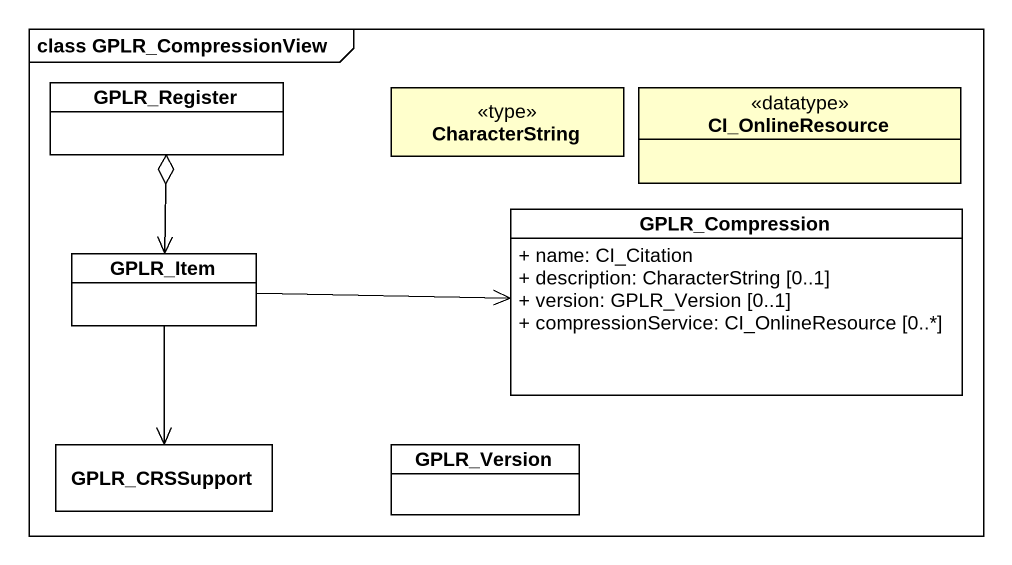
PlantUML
@startuml
mainframe class GPLR_CompressionView
hide circle
hide empty members
skinparam classAttributeIconSize 0
class GPLR_Register #FFFFFF
class CharacterString <<type>>
class CI_OnlineResource <<datatype>>
class GPLR_Compression #FFFFFF {
  + name: CI_Citation
  + description: CharacterString [0..1]
  + version: GPLR_Version [0..1]
  + compressionService: CI_OnlineResource [0..*]
}
class GPLR_Item #FFFFFF
class GPLR_CRSSupport #FFFFFF
class GPLR_Version #FFFFFF
GPLR_Item <-up-o GPLR_Register
GPLR_Item -right-> GPLR_Compression
GPLR_Item --> GPLR_CRSSupport
@enduml
